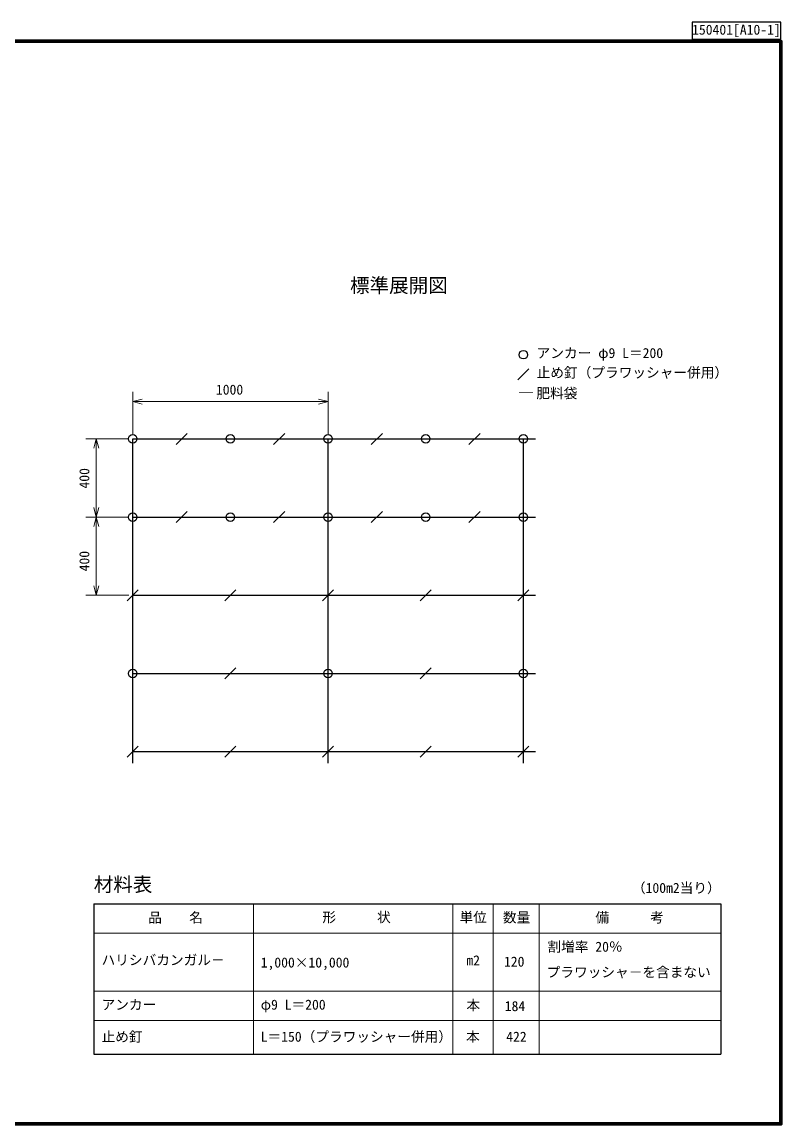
# Model space of a CAD drawing. Units: millimetres, scale not verified. Extents: x 200 to 8200, y 200 to 5838.
# Drawn here: x 4314 to 8200, y 200 to 5838 of the extents above; entities that cross this region are included whole.
import ezdxf
from ezdxf.enums import TextEntityAlignment as Align

# ---------------------------------------------------------------- set-up
doc = ezdxf.new("R2010")
doc.units = ezdxf.units.MM
doc.header["$LTSCALE"] = 20
for name, color, linetype, lineweight in [('C-DOC', 3, 'Continuous', 25), ('C-MTR-FRAM', 5, 'Continuous', 25), ('C-MTR-LINE', 5, 'Continuous', 13), ('C-STR', 7, 'Continuous', 25), ('C-STR-DIM', 1, 'Continuous', 13), ('C-STR-TXT', 7, 'Continuous', 25), ('C-TTL', 2, 'Continuous', 70)]:
    doc.layers.add(name, color=color, linetype=linetype, lineweight=lineweight)
doc.layers.add('C-MTR-TXT', color=5, linetype='Continuous')
doc.layers.add('C-TTL-TXT', color=5, linetype='Continuous')
doc.styles.add('ＭＳ ゴシック', font='')
doc.styles.get('ＭＳ ゴシック').set_extended_font_data('MS Gothic')

msp = doc.modelspace()

# ---------------------------------------------------------------- linework, layer by layer
at = {"layer": 'C-DOC'}
for p, q in [((8200, 5838), (7745, 5838)), ((7745, 5838), (7745, 5750)), ((8200, 5750), (8200, 5838)), ((7745, 5750), (8200, 5750))]:
    msp.add_line(p, q, dxfattribs=at)
at = {"layer": 'C-MTR-FRAM'}
for p, q in [((4681.71, 1326.81), (4681.71, 557.04)), ((4681.71, 1326.81), (7891.92, 1326.81)), ((7891.92, 1326.81), (7891.92, 557.04)), ((4681.71, 557.04), (7891.92, 557.04))]:
    msp.add_line(p, q, dxfattribs=at)
at = {"layer": 'C-MTR-LINE'}
for p, q in [((5499.54, 1326.81), (5499.54, 557.04)), ((6520.22, 1326.81), (6520.22, 557.04)), ((6726.48, 1326.81), (6726.48, 557.04)), ((6962.09, 1326.81), (6962.09, 557.04)), ((4681.71, 1176.81), (7891.92, 1176.81)), ((4681.71, 879.38), (7891.92, 879.38)), ((4681.71, 729.38), (7891.92, 729.38))]:
    msp.add_line(p, q, dxfattribs=at)
at = {"layer": 'C-STR'}
for p, q in [((5102.69, 3677), (5159.26, 3733.57)), ((5602.69, 3677), (5659.26, 3733.57)), ((6102.69, 3677), (6159.26, 3733.57)), ((6602.69, 3677), (6659.26, 3733.57)), ((4880.98, 2045.28), (4880.98, 3705.28)), ((5880.98, 2045.28), (5880.98, 3705.28)), ((6880.98, 2045.28), (6880.98, 3705.28)), ((5102.69, 3277), (5159.26, 3333.57)), ((5602.69, 3277), (5659.26, 3333.57)), ((6102.69, 3277), (6159.26, 3333.57)), ((6602.69, 3277), (6659.26, 3333.57)), ((4852.69, 2877), (4909.26, 2933.57)), ((5352.69, 2877), (5409.26, 2933.57)), ((5852.69, 2877), (5909.26, 2933.57)), ((6352.69, 2877), (6409.26, 2933.57)), ((6852.69, 2877), (6909.26, 2933.57)), ((5352.69, 2477), (5409.26, 2533.57)), ((6352.69, 2477), (6409.26, 2533.57)), ((4852.69, 2077), (4909.26, 2133.57)), ((5352.69, 2077), (5409.26, 2133.57)), ((5852.69, 2077), (5909.26, 2133.57)), ((6352.69, 2077), (6409.26, 2133.57)), ((6852.69, 2077), (6909.26, 2133.57))]:
    msp.add_line(p, q, dxfattribs=at)
at = {"layer": 'C-STR', "color": 3}
for p, q in [((4880.98, 3705.28), (6943.98, 3705.28)), ((4880.98, 3305.28), (6943.98, 3305.28)), ((4880.98, 2905.28), (6943.98, 2905.28)), ((4880.98, 2505.28), (6943.98, 2505.28)), ((4880.98, 2105.28), (6943.98, 2105.28))]:
    msp.add_line(p, q, dxfattribs=at)
at = {"layer": 'C-STR'}
for centre in [(4880.98, 3705.28), (5380.98, 3705.28), (5880.98, 3705.28), (6380.98, 3705.28), (6880.98, 3705.28), (4880.98, 3305.28), (5380.98, 3305.28), (5880.98, 3305.28), (6380.98, 3305.28), (6880.98, 3305.28), (4880.98, 2505.28), (5880.98, 2505.28), (6880.98, 2505.28)]:
    msp.add_circle(centre, 22, dxfattribs=at)
at = {"layer": 'C-STR-DIM'}
for p, q in [((4880.98, 3725.28), (4880.98, 3945.28)), ((4880.98, 3896.28), (4929.27, 3909.22)), ((4880.98, 3896.28), (4929.27, 3883.34)), ((4880.98, 3896.28), (5880.98, 3896.28)), ((5880.98, 3896.28), (5832.68, 3909.22)), ((5880.98, 3896.28), (5832.68, 3883.34)), ((5880.98, 3725.28), (5880.98, 3945.28)), ((4880.98, 3885.28), (4880.98, 3856.28)), ((5880.98, 3885.28), (5880.98, 3856.28)), ((4860.98, 3705.28), (4640.98, 3705.28)), ((4694.37, 3705.28), (4681.43, 3656.99)), ((4694.37, 3305.28), (4694.37, 3705.28)), ((4694.37, 3705.28), (4707.31, 3656.99)), ((4694.37, 3305.28), (4681.43, 3353.58)), ((4694.37, 3305.28), (4707.31, 3353.58)), ((4860.98, 3305.28), (4640.98, 3305.28)), ((4694.37, 3305.28), (4681.43, 3256.99)), ((4694.37, 2905.28), (4694.37, 3305.28)), ((4694.37, 3305.28), (4707.31, 3256.99)), ((4694.37, 2905.28), (4681.43, 2953.58)), ((4694.37, 2905.28), (4707.31, 2953.58)), ((4860.98, 2905.28), (4640.98, 2905.28))]:
    msp.add_line(p, q, dxfattribs=at)
at = {"layer": 'C-STR-TXT'}
msp.add_line((6852.69, 4007.7), (6909.26, 4064.27), dxfattribs=at)
msp.add_circle((6880.98, 4135.98), 22, dxfattribs=at)
at = {"layer": 'C-TTL'}
msp.add_lwpolyline([(200, 200), (8200, 200), (8200, 5740), (200, 5740)], close=True, dxfattribs=at)

# ---------------------------------------------------------------- texts
at = {"layer": 'C-DOC', "style": 'ＭＳ ゴシック'}
msp.add_text('150401[A10-1]', height=51.32, dxfattribs=at).set_placement((7745, 5758), align=Align.BOTTOM_LEFT)
at = {"layer": 'C-MTR-TXT', "style": 'ＭＳ ゴシック'}
for s, p in [('（100m2当り）', (7436.92, 1366.81)), ('\u3000品\u3000\u3000名\u3000', (4890.45, 1214.81)), ('形\u3000\u3000\u3000状\u3000', (5851.81, 1216.81)), ('単位', (6554.22, 1216.81)), ('数量', (6776.29, 1215.81)), ('\u3000備\u3000\u3000\u3000考\u3000', (7180.09, 1215.81)), ('割増率 20％', (7004.43, 1065.81)), ('ハリシバカンガル－', (4721.71, 998.01)), ('1,000×10,000', (5536.33, 985.08)), ('m2', (6589.24, 996.01)), ('120', (6781.89, 989.55)), ('プラワッシャ－を含まない', (7000.43, 935.69)), ('アンカー', (4721.71, 769.38)), ('φ9 L＝200', (5536.33, 769.38)), ('本', (6589.65, 766.83)), ('184', (6785.89, 761.98)), ('止め釘', (4721.71, 605.49)), ('L＝150（プラワッシャー併用）', (5536.33, 605.49)), ('本', (6587.52, 605.49)), ('422', (6793.36, 605.49))]:
    msp.add_text(s, height=51.32, dxfattribs=at).set_placement(p, align=Align.BOTTOM_LEFT)
at = {"layer": 'C-STR-DIM', "color": 7, "style": 'ＭＳ ゴシック'}
for s, p in [('アンカー φ9 L＝200', (6949.1, 4103.48)), ('止め釘（プラワッシャー併用）', (6949.1, 4003.48)), ('1000', (5307.01, 3916.28)), ('肥料袋', (6947.83, 3897.83))]:
    msp.add_text(s, height=51.32, dxfattribs=at).set_placement(p, align=Align.BOTTOM_LEFT)
for p in [(4674.37, 3451.09), (4674.37, 3027.28)]:
    msp.add_text('400', height=51.32, rotation=90, dxfattribs=at).set_placement(p, align=Align.BOTTOM_LEFT)
at = {"layer": 'C-STR-TXT', "color": 3, "style": 'ＭＳ ゴシック', "width": 1.2}
msp.add_text('―', height=51.32, dxfattribs=at).set_placement((6852.83, 3901.83), align=Align.BOTTOM_LEFT)
at = {"layer": 'C-TTL-TXT', "color": 7, "style": 'ＭＳ ゴシック'}
msp.add_text('標準展開図', height=73.31, dxfattribs=at).set_placement((5993.71, 4431.68), align=Align.BOTTOM_LEFT)
at = {"layer": 'C-TTL-TXT', "style": 'ＭＳ ゴシック'}
msp.add_text('材料表', height=73.31, dxfattribs=at).set_placement((4681.71, 1366.81), align=Align.BOTTOM_LEFT)

doc.saveas('drawing.dxf')
